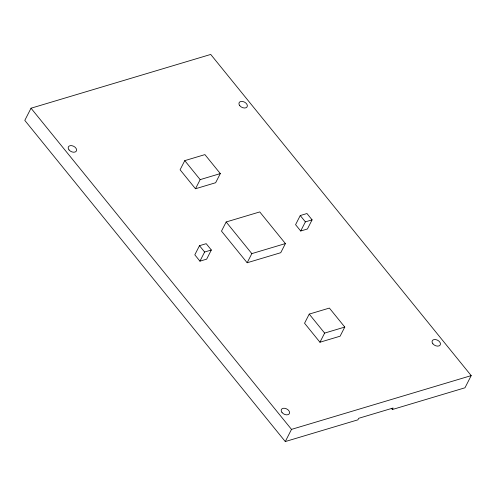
<?xml version="1.0" encoding="UTF-8"?>
<svg xmlns="http://www.w3.org/2000/svg" width="496" height="496" viewBox="0 0 496 496"><rect width="100%" height="100%" fill="white"/><g stroke="black" fill="none" stroke-linecap="round" stroke-linejoin="round"><path stroke-width="0.74" d="M392.336 409.529L464.969 387.791L471.2 375.615L210.726 54.436L31.031 108.209L24.8 120.385L285.274 441.564L357.907 419.827L358.689 418.308L393.111 408.003L392.336 409.529L391.356 408.326M184.766 160.636L180.091 169.775L195.492 188.759L215.642 182.726L220.317 173.594L204.916 154.609L184.766 160.636L200.167 179.626L195.492 188.759M199.485 245.694L194.81 254.826L199.944 261.156L206.658 259.148L211.333 250.009L206.2 243.679L199.485 245.694L204.619 252.018L199.944 261.156M226.164 221.979L221.489 231.111L247.157 262.756L280.742 252.706L285.417 243.573L259.755 211.928L226.164 221.979L251.825 253.623L247.157 262.756M300.247 215.543L295.573 224.676L300.706 231.006L307.421 228.991L312.096 219.858L306.962 213.528L300.247 215.543L305.381 221.867L300.706 231.006M309.231 314.104L304.556 323.243L319.951 342.228L340.107 336.195L344.782 327.062L329.381 308.078L309.231 314.104L324.626 333.095L319.951 342.228M285.274 441.564L291.505 429.381L471.2 375.615M200.167 179.626L220.317 173.594M204.619 252.018L211.333 250.009M305.381 221.867L312.096 219.858M251.825 253.623L285.417 243.573M324.626 333.095L344.782 327.062M31.031 108.209L291.505 429.381M432.896 343.821A4.507 2.933 27.1 0 0 440.157 345.055A4.507 2.933 27.1 0 0 435.711 339.574A4.507 2.933 27.1 0 0 432.896 343.821M239.785 105.71A4.507 2.933 27.1 0 0 247.045 106.938A4.507 2.933 27.1 0 0 242.6 101.457A4.507 2.933 27.1 0 0 239.785 105.71M69.037 149.922A4.507 2.933 27.1 0 0 76.297 151.15A4.507 2.933 27.1 0 0 71.852 145.669A4.507 2.933 27.1 0 0 69.037 149.922M282.032 412.554A4.507 2.933 27.1 0 0 289.292 413.788A4.507 2.933 27.1 0 0 284.847 408.307A4.507 2.933 27.1 0 0 282.032 412.554"/></g></svg>
